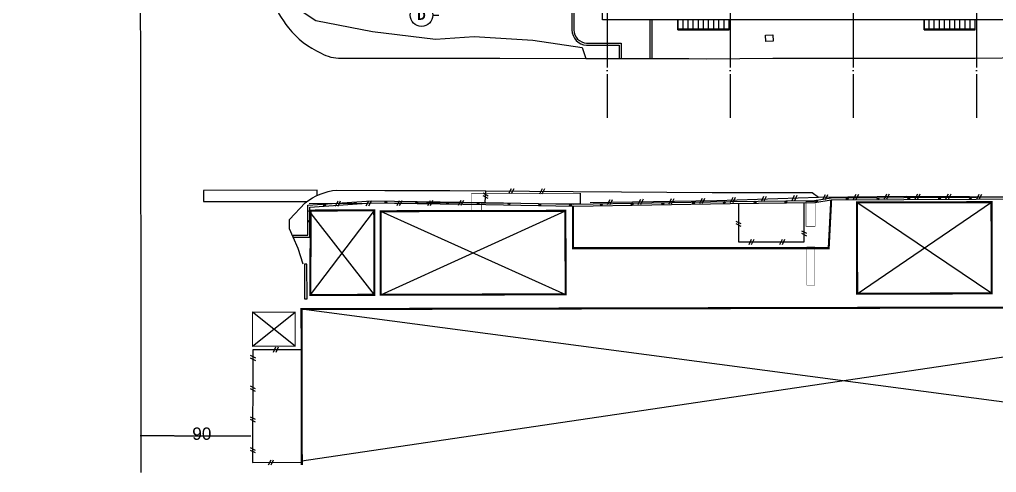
# Model space of a CAD drawing. Header units: millimetres. Extents: x 35877 to 194566, y 28254 to 153620.
# Drawn here: x 35908 to 131152, y 28254 to 72425 of the extents above; entities that cross this region are included whole.
import ezdxf
from ezdxf.enums import TextEntityAlignment as Align

# ---------------------------------------------------------------- set-up
doc = ezdxf.new("R2010")
doc.units = ezdxf.units.MM
doc.header["$LTSCALE"] = 300
doc.linetypes.add('CEN-GAUN', pattern=[32.2, 30, -1, 0.2, -1])
doc.linetypes.add('XR-현황측량도$0$DASHED2', pattern=[0.375, 0.25, -0.125])
for name, color, linetype in [('BA', 9, 'Continuous'), ('CEN', 15, 'CEN-GAUN'), ('ELE-7', 7, 'Continuous'), ('HAT', 8, 'Continuous'), ('XR-PLAN$0$ELE-8', 8, 'Continuous'), ('XR-현황측량도$0$조경석해치(8)', 8, 'Continuous'), ('XR-현황측량도$0$콘크리트수로(5)', 8, 'Continuous')]:
    doc.layers.add(name, color=color, linetype=linetype)
doc.styles.add('XR-PLAN$0$스타일2', font='malgunbd.ttf')
doc.styles.add('XR-현황측량도$0$Arial_4', font='arial.ttf')
pattern_1 = [(90, (126592.45, 70907.36), (-500, 3e-14), [])]

# ---------------------------------------------------------------- blocks, each defined once
blk = doc.blocks.new('XR-현황측량도$0$P')
at = {"layer": 'BA', "linetype": 'Continuous'}
for points in [[(-0.25, -0.25), (0, 0.25)], [(0, -0.25), (0.25, 0.25)]]:
    blk.add_lwpolyline(points, dxfattribs=at)
blk = doc.blocks.new('XR-현황측량도$0$I1')
at = {"layer": 'BA'}
blk.add_hatch(color=256, dxfattribs=at).paths.add_polyline_path([(0.085, 0, 1), (-0.084, 0, 1)])
blk.add_circle((0, 0), 0.0846, dxfattribs=at)
blk = doc.blocks.new('XR-PLAN$0$1')
blk.add_line((0, 600), (0, 0))
blk.add_circle((0, 1700), 1100)
at = {"style": 'XR-PLAN$0$스타일2'}
blk.add_attdef('X', text='', height=900, dxfattribs=at).set_placement((0, 1700), align=Align.MIDDLE)

msp = doc.modelspace()

# ---------------------------------------------------------------- hatches: boundary and pattern name
at = {"layer": 'HAT'}
h = msp.add_hatch(dxfattribs=at)
h.set_pattern_fill('_USER', color=256, scale=500, angle=90, pattern_type=0)
h.set_pattern_definition(pattern_1)
h.paths.add_polyline_path([(100092.4, 71407.4), (105092.4, 71407.4), (105092.4, 72407.4), (100092.4, 72407.4)])
h = msp.add_hatch(dxfattribs=at)
h.set_pattern_fill('_USER', color=256, scale=500, angle=90, pattern_type=0)
h.set_pattern_definition(pattern_1)
h.paths.add_polyline_path([(124092.4, 71407.4), (129092.4, 71407.4), (129092.4, 72407.4), (124092.4, 72407.4)])

# ---------------------------------------------------------------- linework, layer by layer
at = {"layer": 'BA'}
for p, q in [((89757.4, 117777.4), (89757.4, 71425.6)), ((89957.4, 117777.4), (89957.4, 71425.6)), ((97357.4, 72407.5), (97357.4, 68625.4)), ((97557.4, 72407.5), (97557.4, 68625.4)), ((94357.4, 69927.4), (94357.4, 68625.4)), ((94557.4, 70127.1), (94557.4, 68625.4))]:
    msp.add_line(p, q, dxfattribs=at)
for points in [[(35907.9, 153620.4), (41000.7, 151627.8, -0.2301003), (46479.4, 146490.8), (47296.4, 142974.3), (47556.6, 139310.3), (47556.6, 131725.5), (47578.8, 120389.2), (47609.6, 97976.9), (47676, 78865.7), (47697.4, 63880.8), (47748.1, 42935.1), (47748.1, 28254.2)], [(60423.1, 92218.9), (59592.8, 92245.5), (59592.8, 89542.7), (59393.4, 88686.1), (59587.5, 83410.5), (59602.9, 79586), (59689.1, 77332.7, 0.065565), (60464.8, 74500.9, 0.0690645), (62130.8, 71607.3, 0.1138141), (65298.7, 69149.4, 0.1339401), (67277.3, 68651.3), (68252.6, 68651.4), (74010.2, 68650.4), (82732.3, 68649.9), (91130, 68625.7), (101169.3, 68625.2), (102922.4, 68578.7), (109340.9, 68666.7), (117209.2, 68647.7), (125871.9, 68641.3), (129064.8, 68655.1), (136970.9, 68746.4)], [(63565.1, 48582.9), (63068.8, 50107.9), (62575.5, 51190.9), (62228.5, 52000.8), (62217.6, 52924), (63761.1, 54547.7, -0.1447188), (66835.9, 55800), (71507, 55766.3), (77852.9, 55751), (81375.8, 55717.7), (89876.9, 55663.6), (94607, 55621.5), (103423.2, 55566.4), (113186.1, 55556.2), (113809.3, 55116.1)]]:
    msp.add_lwpolyline(points, format="xyb", dxfattribs=at)
for points in [[(142692.4, 72407.4), (92757.4, 72407.4), (92757.4, 116277.4), (142692.4, 116277.4)], [(91185.5, 69927.4), (94357.4, 69927.4)], [(91195.1, 70127.1), (94557.4, 70127.1)], [(64935.1, 55277.1), (64934, 55782.8), (53852.5, 55758.1), (53855, 54663.3), (63940.9, 54685.8)], [(62575, 51390.9), (64019.3, 51394.1), (64012.8, 54313.4), (70232.3, 54739.9), (81363.3, 54591.6), (89908, 54413.1), (105192, 54689.8), (113419.6, 54791.4), (115023.1, 55047), (136251.4, 55130.3), (160755.4, 55330.6), (167522.1, 51863.3)], [(64150.9, 54473.3), (81319.1, 54574), (81375.8, 55717.7), (89876.9, 55663.6)], [(90609.2, 54478.4), (90609.2, 55478.4)], [(91544.4, 54595.8), (103892.1, 54783.5), (113809.3, 55116.1), (122381.5, 55194.6), (134712.8, 55129.4), (148278.6, 55312.9), (161110.6, 55498.4), (167576.3, 51979.9)], [(62575.5, 51190.9), (64219.7, 51194.6), (64213.2, 54126.7), (70237.8, 54539.8), (81359.9, 54391.6), (89907.8, 54213), (105195.1, 54489.9), (113436.7, 54591.6), (115039.4, 54847), (136252.6, 54930.4), (160707.9, 55130.2), (167430.9, 51685.3)], [(112384.4, 54578.6), (112384.4, 50715), (106027.5, 50715), (106027.5, 54500.1)], [(130686.8, 45718.3), (117554.2, 54588)], [(117574, 45689), (130666.9, 54617.3)], [(70502, 45578.5), (64111.7, 53797.8)], [(70483.6, 53812), (64251, 45564.6)], [(71104.9, 53730.6), (89145.7, 45625.5)], [(71123.1, 45585.3), (89141.4, 53781.1)], [(62575.5, 51190.9), (62575, 51390.9)], [(62773.3, 40569.4), (58617, 43891.6)], [(58624.5, 40560.1), (62765.9, 43900.9)], [(164792.9, 30758.3), (63395.8, 44186)], [(63428.9, 29386.4), (164762.4, 44412.4)], [(63404.7, 40221.5), (58653.3, 40210.9), (58626.7, 29239.5), (63429.2, 29250.2)]]:
    msp.add_lwpolyline(points, dxfattribs=at)
at = {"layer": 'BA', "linetype": 'XR-현황측량도$0$DASHED2', "ltscale": 3, "const_width": 50}
for points in [[(90609.2, 55478.4), (79967.1, 55478.4), (79967.1, 53750.4)], [(90609.2, 54478.4), (80967.1, 54478.4), (80967.1, 53752.6)]]:
    msp.add_lwpolyline(points, dxfattribs=at)
at = {"layer": 'BA', "const_width": 200}
for points in [[(89857.6, 54214.1), (89857.6, 50130.1), (114795.9, 50130.1), (115039.4, 54847)], [(63429.8, 28981.6), (63395.8, 44186), (164762.4, 44412.4), (164796.4, 29207.9)]]:
    msp.add_lwpolyline(points, dxfattribs=at)
at = {"layer": 'BA', "linetype": 'XR-현황측량도$0$DASHED2', "ltscale": 3, "const_width": 50}
for points in [[(113482.7, 52251.2), (112584.9, 52251.2), (112584.9, 54667.6), (113482.7, 54667.6)], [(113449.1, 50235.1), (112659.6, 50235.1), (112659.6, 46524.3), (113449.1, 46524.3)]]:
    msp.add_lwpolyline(points, close=True, dxfattribs=at)
at = {"layer": 'BA'}
for points, const_width in [([(130686.8, 45718.3), (117574, 45689), (117554.2, 54588), (130666.9, 54617.3)], 200), ([(64251, 45564.6), (70502, 45578.5), (70483.6, 53812), (64298.9, 53798.2)], 200), ([(71104.9, 53730.6), (89127.5, 53770.8), (89145.7, 45625.5), (71123.1, 45585.3)], 200), ([(58617, 43891.6), (62765.9, 43900.9), (62773.3, 40569.4), (58624.5, 40560.1)], 100)]:
    msp.add_lwpolyline(points, close=True, dxfattribs=dict(at, const_width=const_width))
at = {"layer": 'BA', "elevation": 90000}
msp.add_lwpolyline([(47655.1, 31855.9), (47691.1, 31855.8), (47691.1, 31855.8), (47727.1, 31855.7), (47727.1, 31855.7), (47763.1, 31855.5), (47763.1, 31855.5), (47799.1, 31855.4), (47799.1, 31855.4), (47835.1, 31855.3), (47835.1, 31855.3), (47871.1, 31855.1), (47871.1, 31855.1), (47907.1, 31855), (47907.1, 31855), (47943.1, 31854.8), (47943.1, 31854.8), (47979.1, 31854.7), (47979.1, 31854.7), (48015.1, 31854.6), (48015.1, 31854.6), (48051, 31854.4), (48051, 31854.4), (48087, 31854.3), (48087, 31854.3), (48123, 31854.1), (48123, 31854.1), (48159, 31854), (48159, 31854), (48195, 31853.9), (48195, 31853.9), (48231, 31853.7), (48231, 31853.7), (48267, 31853.6), (48267, 31853.6), (48303, 31853.4), (48303, 31853.4), (48339, 31853.3), (48339, 31853.3), (48375, 31853.2), (48375, 31853.2), (48411, 31853), (48411, 31853), (48447, 31852.9), (48447, 31852.9), (48483, 31852.7), (48483, 31852.7), (48519, 31852.6), (48519, 31852.6), (48554.9, 31852.5), (48554.9, 31852.5), (48590.9, 31852.3), (48590.9, 31852.3), (48626.9, 31852.2), (48626.9, 31852.2), (48662.9, 31852), (48662.9, 31852), (48698.9, 31851.9), (48698.9, 31851.9), (48734.9, 31851.8), (48734.9, 31851.8), (48770.9, 31851.6), (48770.9, 31851.6), (48806.9, 31851.5), (48806.9, 31851.5), (48842.9, 31851.3), (48842.9, 31851.3), (48878.9, 31851.2), (48878.9, 31851.2), (48914.9, 31851.1), (48914.9, 31851.1), (48950.9, 31850.9), (48950.9, 31850.9), (48986.9, 31850.8), (48986.9, 31850.8), (49022.8, 31850.6), (49022.8, 31850.6), (49058.8, 31850.5), (49058.8, 31850.5), (49094.8, 31850.4), (49094.8, 31850.4), (49130.8, 31850.2), (49130.8, 31850.2), (49166.8, 31850.1), (49166.8, 31850.1), (49202.8, 31849.9), (49202.8, 31849.9), (49238.8, 31849.8), (49238.8, 31849.8), (49274.8, 31849.7), (49274.8, 31849.7), (49310.8, 31849.5), (49310.8, 31849.5), (49346.8, 31849.4), (49346.8, 31849.4), (49382.8, 31849.3), (49382.8, 31849.3), (49418.8, 31849.1), (49418.8, 31849.1), (49454.8, 31849), (49454.8, 31849), (49490.7, 31848.8), (49490.7, 31848.8), (49526.7, 31848.7), (49526.7, 31848.7), (49562.7, 31848.6), (49562.7, 31848.6), (49598.7, 31848.4), (49598.7, 31848.4), (49634.7, 31848.3), (49634.7, 31848.3), (49670.7, 31848.1), (49670.7, 31848.1), (49706.7, 31848), (49706.7, 31848), (49742.7, 31847.9), (49742.7, 31847.9), (49778.7, 31847.7), (49778.7, 31847.7), (49814.7, 31847.6), (49814.7, 31847.6), (49850.7, 31847.4), (49850.7, 31847.4), (49886.7, 31847.3), (49886.7, 31847.3), (49922.7, 31847.2), (49922.7, 31847.2), (49958.6, 31847), (49958.6, 31847), (49994.6, 31846.9), (49994.6, 31846.9), (50030.6, 31846.7), (50030.6, 31846.7), (50066.6, 31846.6), (50066.6, 31846.6), (50102.6, 31846.5), (50102.6, 31846.5), (50138.6, 31846.3), (50138.6, 31846.3), (50174.6, 31846.2), (50174.6, 31846.2), (50210.6, 31846), (50210.6, 31846), (50246.6, 31845.9), (50246.6, 31845.9), (50282.6, 31845.8), (50282.6, 31845.8), (50318.6, 31845.6), (50318.6, 31845.6), (50354.6, 31845.5), (50354.6, 31845.5), (50390.6, 31845.3), (50390.6, 31845.3), (50426.6, 31845.2), (50426.6, 31845.2), (50462.5, 31845.1), (50462.5, 31845.1), (50498.5, 31844.9), (50498.5, 31844.9), (50534.5, 31844.8), (50534.5, 31844.8), (50570.5, 31844.6), (50570.5, 31844.6), (50606.5, 31844.5), (50606.5, 31844.5), (50642.5, 31844.4), (50642.5, 31844.4), (50678.5, 31844.2), (50678.5, 31844.2), (50714.5, 31844.1), (50714.5, 31844.1), (50750.5, 31844), (50750.5, 31844), (50786.5, 31843.8), (50786.5, 31843.8), (50822.5, 31843.7), (50822.5, 31843.7), (50858.5, 31843.5), (50858.5, 31843.5), (50894.5, 31843.4), (50894.5, 31843.4), (50930.4, 31843.3), (50930.4, 31843.3), (50966.4, 31843.1), (50966.4, 31843.1), (51002.4, 31843), (51002.4, 31843), (51038.4, 31842.8), (51038.4, 31842.8), (51074.4, 31842.7), (51074.4, 31842.7), (51110.4, 31842.6), (51110.4, 31842.6), (51146.4, 31842.4), (51146.4, 31842.4), (51182.4, 31842.3), (51182.4, 31842.3), (51218.4, 31842.1), (51218.4, 31842.1), (51254.4, 31842), (51254.4, 31842), (51290.4, 31841.9), (51290.4, 31841.9), (51326.4, 31841.7), (51326.4, 31841.7), (51362.4, 31841.6), (51362.4, 31841.6), (51398.3, 31841.4), (51398.3, 31841.4), (51434.3, 31841.3), (51434.3, 31841.3), (51470.3, 31841.2), (51470.3, 31841.2), (51506.3, 31841), (51506.3, 31841), (51542.3, 31840.9), (51542.3, 31840.9), (51578.3, 31840.7), (51578.3, 31840.7), (51614.3, 31840.6), (51614.3, 31840.6), (51650.3, 31840.5), (51650.3, 31840.5), (51686.3, 31840.3), (51686.3, 31840.3), (51722.3, 31840.2), (51722.3, 31840.2), (51758.3, 31840), (51758.3, 31840), (51794.3, 31839.9), (51794.3, 31839.9), (51830.3, 31839.8), (51830.3, 31839.8), (51866.2, 31839.6), (51866.2, 31839.6), (51902.2, 31839.5), (51902.2, 31839.5), (51938.2, 31839.3), (51938.2, 31839.3), (51974.2, 31839.2), (51974.2, 31839.2), (52010.2, 31839.1), (52010.2, 31839.1), (52046.2, 31838.9), (52046.2, 31838.9), (52082.2, 31838.8), (52082.2, 31838.8), (52118.2, 31838.7), (52118.2, 31838.7), (52154.2, 31838.5), (52154.2, 31838.5), (52190.2, 31838.4), (52190.2, 31838.4), (52226.2, 31838.2), (52226.2, 31838.2), (52262.2, 31838.1), (52262.2, 31838.1), (52298.2, 31838), (52298.2, 31838), (52334.2, 31837.8), (52334.2, 31837.8), (52370.1, 31837.7), (52370.1, 31837.7), (52406.1, 31837.5), (52406.1, 31837.5), (52442.1, 31837.4), (52442.1, 31837.4), (52478.1, 31837.3), (52478.1, 31837.3), (52514.1, 31837.1), (52514.1, 31837.1), (52550.1, 31837), (52550.1, 31837), (52586.1, 31836.8), (52586.1, 31836.8), (52622.1, 31836.7), (52622.1, 31836.7), (52658.1, 31836.6), (52658.1, 31836.6), (52694.1, 31836.4), (52694.1, 31836.4), (52730.1, 31836.3), (52730.1, 31836.3), (52766.1, 31836.1), (52766.1, 31836.1), (52802.1, 31836), (52802.1, 31836), (52838, 31835.9), (52838, 31835.9), (52874, 31835.7), (52874, 31835.7), (52910, 31835.6), (52910, 31835.6), (52946, 31835.4), (52946, 31835.4), (52982, 31835.3), (52982, 31835.3), (53018, 31835.2), (53018, 31835.2), (53054, 31835), (53054, 31835), (53090, 31834.9), (53090, 31834.9), (53126, 31834.7), (53126, 31834.7), (53162, 31834.6), (53162, 31834.6), (53198, 31834.5), (53198, 31834.5), (53234, 31834.3), (53234, 31834.3), (53270, 31834.2), (53270, 31834.2), (53305.9, 31834), (53305.9, 31834), (53341.9, 31833.9), (53341.9, 31833.9), (53377.9, 31833.8), (53377.9, 31833.8), (53413.9, 31833.6), (53413.9, 31833.6), (53449.9, 31833.5), (53449.9, 31833.5), (53485.9, 31833.3), (53485.9, 31833.3), (53521.9, 31833.2), (53521.9, 31833.2), (53557.9, 31833.1), (53557.9, 31833.1), (53593.9, 31832.9), (53593.9, 31832.9), (53629.9, 31832.8), (53629.9, 31832.8), (53665.9, 31832.7), (53665.9, 31832.7), (53701.9, 31832.5), (53701.9, 31832.5), (53737.9, 31832.4), (53737.9, 31832.4), (53773.8, 31832.2), (53773.8, 31832.2), (53809.8, 31832.1), (53809.8, 31832.1), (53845.8, 31832), (53845.8, 31832), (53881.8, 31831.8), (53881.8, 31831.8), (53917.8, 31831.7), (53917.8, 31831.7), (53953.8, 31831.5), (53953.8, 31831.5), (53989.8, 31831.4), (53989.8, 31831.4), (54025.8, 31831.3), (54025.8, 31831.3), (54061.8, 31831.1), (54061.8, 31831.1), (54097.8, 31831), (54097.8, 31831), (54133.8, 31830.8), (54133.8, 31830.8), (54169.8, 31830.7), (54169.8, 31830.7), (54205.8, 31830.6), (54205.8, 31830.6), (54241.8, 31830.4), (54241.8, 31830.4), (54277.7, 31830.3), (54277.7, 31830.3), (54313.7, 31830.1), (54313.7, 31830.1), (54349.7, 31830), (54349.7, 31830), (54385.7, 31829.9), (54385.7, 31829.9), (54421.7, 31829.7), (54421.7, 31829.7), (54457.7, 31829.6), (54457.7, 31829.6), (54493.7, 31829.4), (54493.7, 31829.4), (54529.7, 31829.3), (54529.7, 31829.3), (54565.7, 31829.2), (54565.7, 31829.2), (54601.7, 31829), (54601.7, 31829), (54637.7, 31828.9), (54637.7, 31828.9), (54673.7, 31828.7), (54673.7, 31828.7), (54709.7, 31828.6), (54709.7, 31828.6), (54745.6, 31828.5), (54745.6, 31828.5), (54781.6, 31828.3), (54781.6, 31828.3), (54817.6, 31828.2), (54817.6, 31828.2), (54853.6, 31828), (54853.6, 31828), (54889.6, 31827.9), (54889.6, 31827.9), (54925.6, 31827.8), (54925.6, 31827.8), (54961.6, 31827.6), (54961.6, 31827.6), (54997.6, 31827.5), (54997.6, 31827.5), (55033.6, 31827.4), (55033.6, 31827.4), (55069.6, 31827.2), (55069.6, 31827.2), (55105.6, 31827.1), (55105.6, 31827.1), (55141.6, 31826.9), (55141.6, 31826.9), (55177.6, 31826.8), (55177.6, 31826.8), (55213.5, 31826.7), (55213.5, 31826.7), (55249.5, 31826.5), (55249.5, 31826.5), (55285.5, 31826.4), (55285.5, 31826.4), (55321.5, 31826.2), (55321.5, 31826.2), (55357.5, 31826.1), (55357.5, 31826.1), (55393.5, 31826), (55393.5, 31826), (55429.5, 31825.8), (55429.5, 31825.8), (55465.5, 31825.7), (55465.5, 31825.7), (55501.5, 31825.5), (55501.5, 31825.5), (55537.5, 31825.4), (55537.5, 31825.4), (55573.5, 31825.3), (55573.5, 31825.3), (55609.5, 31825.1), (55609.5, 31825.1), (55645.5, 31825), (55645.5, 31825), (55681.4, 31824.8), (55681.4, 31824.8), (55717.4, 31824.7), (55717.4, 31824.7), (55753.4, 31824.6), (55753.4, 31824.6), (55789.4, 31824.4), (55789.4, 31824.4), (55825.4, 31824.3), (55825.4, 31824.3), (55861.4, 31824.1), (55861.4, 31824.1), (55897.4, 31824), (55897.4, 31824), (55933.4, 31823.9), (55933.4, 31823.9), (55969.4, 31823.7), (55969.4, 31823.7), (56005.4, 31823.6), (56005.4, 31823.6), (56041.4, 31823.4), (56041.4, 31823.4), (56077.4, 31823.3), (56077.4, 31823.3), (56113.4, 31823.2), (56113.4, 31823.2), (56149.4, 31823), (56149.4, 31823), (56185.3, 31822.9), (56185.3, 31822.9), (56221.3, 31822.7), (56221.3, 31822.7), (56257.3, 31822.6), (56257.3, 31822.6), (56293.3, 31822.5), (56293.3, 31822.5), (56329.3, 31822.3), (56329.3, 31822.3), (56365.3, 31822.2), (56365.3, 31822.2), (56401.3, 31822.1), (56401.3, 31822.1), (56437.3, 31821.9), (56437.3, 31821.9), (56473.3, 31821.8), (56473.3, 31821.8), (56509.3, 31821.6), (56509.3, 31821.6), (56545.3, 31821.5), (56545.3, 31821.5), (56581.3, 31821.4), (56581.3, 31821.4), (56617.3, 31821.2), (56617.3, 31821.2), (56653.2, 31821.1), (56653.2, 31821.1), (56689.2, 31820.9), (56689.2, 31820.9), (56725.2, 31820.8), (56725.2, 31820.8), (56761.2, 31820.7), (56761.2, 31820.7), (56797.2, 31820.5), (56797.2, 31820.5), (56833.2, 31820.4), (56833.2, 31820.4), (56869.2, 31820.2), (56869.2, 31820.2), (56905.2, 31820.1), (56905.2, 31820.1), (56941.2, 31820), (56941.2, 31820), (56977.2, 31819.8), (56977.2, 31819.8), (57013.2, 31819.7), (57013.2, 31819.7), (57049.2, 31819.5), (57049.2, 31819.5), (57085.2, 31819.4), (57085.2, 31819.4), (57121.1, 31819.3), (57121.1, 31819.3), (57157.1, 31819.1), (57157.1, 31819.1), (57193.1, 31819), (57193.1, 31819), (57229.1, 31818.8), (57229.1, 31818.8), (57265.1, 31818.7), (57265.1, 31818.7), (57301.1, 31818.6), (57301.1, 31818.6), (57337.1, 31818.4), (57337.1, 31818.4), (57373.1, 31818.3), (57373.1, 31818.3), (57409.1, 31818.1), (57409.1, 31818.1), (57445.1, 31818), (57445.1, 31818), (57481.1, 31817.9), (57481.1, 31817.9), (57517.1, 31817.7), (57517.1, 31817.7), (57553.1, 31817.6), (57553.1, 31817.6), (57589, 31817.4), (57589, 31817.4), (57625, 31817.3), (57625, 31817.3), (57661, 31817.2), (57661, 31817.2), (57697, 31817), (57697, 31817), (57733, 31816.9), (57733, 31816.9), (57769, 31816.7), (57769, 31816.7), (57805, 31816.6), (57805, 31816.6), (57841, 31816.5), (57841, 31816.5), (57877, 31816.3), (57877, 31816.3), (57913, 31816.2), (57913, 31816.2), (57949, 31816.1), (57949, 31816.1), (57985, 31815.9), (57985, 31815.9), (58021, 31815.8), (58021, 31815.8), (58057, 31815.6), (58057, 31815.6), (58092.9, 31815.5), (58092.9, 31815.5), (58128.9, 31815.4), (58128.9, 31815.4), (58164.9, 31815.2), (58164.9, 31815.2), (58200.9, 31815.1), (58200.9, 31815.1), (58236.9, 31814.9), (58236.9, 31814.9), (58272.9, 31814.8), (58272.9, 31814.8), (58308.9, 31814.7), (58308.9, 31814.7), (58344.9, 31814.5), (58344.9, 31814.5), (58380.9, 31814.4), (58380.9, 31814.4), (58416.9, 31814.2), (58416.9, 31814.2), (58452.9, 31814.1)], dxfattribs=at)
at = {"layer": 'BA'}
for radius, end in [(1500, 267.250784), (1300, 267.584341)]:
    msp.add_arc((91257.4, 71425.6), radius, 180, end, dxfattribs=at)
at = {"layer": 'CEN'}
for p, q in [((93192.4, 125042.4), (93192.4, 62842.4)), ((105192.4, 125042.4), (105192.4, 62842.4)), ((117192.4, 125042.4), (117192.4, 62842.4)), ((129192.4, 125042.4), (129192.4, 62842.4))]:
    msp.add_line(p, q, dxfattribs=at)
at = {"layer": 'ELE-7'}
for points in [[(100092.4, 72407.4), (100092.4, 71407.4), (105092.4, 71407.4), (105092.4, 72407.4)], [(124092.4, 72407.4), (124092.4, 71407.4), (129092.4, 71407.4), (129092.4, 72407.4)]]:
    msp.add_lwpolyline(points, dxfattribs=at)
at = {"layer": 'XR-PLAN$0$ELE-8'}
for points in [[(100092.4, 72407.4), (100092.4, 71507.4), (105092.4, 71507.4), (105092.4, 72407.4)], [(124092.4, 72407.4), (124092.4, 71507.4), (129092.4, 71507.4), (129092.4, 72407.4)]]:
    msp.add_lwpolyline(points, dxfattribs=at)
at = {"layer": 'XR-현황측량도$0$조경석해치(8)'}
msp.add_lwpolyline([(59587.5, 83410.5), (61135.4, 84617), (61699.8, 83758.9), (61072.1, 81217.6), (61433.2, 77276.8), (62008.8, 75171), (63353, 73268.2), (64802.7, 72332), (70315.1, 71264.2), (76447.2, 70522.4), (80229.1, 70784.3), (85947, 70423.8), (90754, 69697.7), (91130, 68625.7)], dxfattribs=at)
at = {"layer": 'XR-현황측량도$0$콘크리트수로(5)'}
for points in [[(109356.8, 70944.1), (109381.3, 70318.5), (108669.4, 70290.5), (108644.8, 70916.1)], [(63686.3, 45184.8), (63941.2, 45185.4), (63933.6, 48583.7), (63678.7, 48583.1)]]:
    msp.add_lwpolyline(points, close=True, dxfattribs=at)

# ---------------------------------------------------------------- block references
at = {"layer": 'BA'}
ref = msp.add_blockref('XR-PLAN$0$1', (76792.4, 72842.4), dxfattribs=dict(at, rotation=90))
ref.add_attrib('X', 'D', dxfattribs={"layer": '0', "height": 900, "style": 'XR-PLAN$0$스타일2'}).set_placement((75092.4, 72842.4), align=Align.MIDDLE)
for name, p, xscale, yscale, zscale, rotation in [('XR-현황측량도$0$P', (81351.1, 55219.6), 999.9999999999998, 999.9999999999998, 999.9999999999998, 87.16354374236751), ('XR-현황측량도$0$P', (83877, 55701.8), 1000.000000000001, 1000.000000000001, 1000.000000000001, 359.635912343062), ('XR-현황측량도$0$P', (86877, 55682.7), 1000.000000000001, 1000.000000000001, 1000.000000000001, 359.635912343062), ('XR-현황측량도$0$P', (111476.1, 55037.8), 1000, 1000, 1000, 1.921141765822562), ('XR-현황측량도$0$P', (114474.8, 55122.2), 1000, 1000, 1000, 0.5249763128917615), ('XR-현황측량도$0$P', (117474.6, 55149.7), 1000, 1000, 1000, 0.5249763128917615), ('XR-현황측량도$0$P', (120474.5, 55177.2), 1000, 1000, 1000, 0.5249763128917615), ('XR-현황측량도$0$P', (123474.4, 55188.9), 999.9999999999993, 999.9999999999993, 999.9999999999993, 359.6967601361234), ('XR-현황측량도$0$P', (126474.4, 55173), 999.9999999999993, 999.9999999999993, 999.9999999999993, 359.6967601361234), ('XR-현황측량도$0$P', (129474.3, 55157.1), 999.9999999999993, 999.9999999999993, 999.9999999999993, 359.6967601361234), ('XR-현황측량도$0$I1', (65639.4, 54324.8), 1000, 1000, 1000, 3.922655500409367), ('XR-현황측량도$0$P', (66965.7, 54489.8), 999.9999999999998, 999.9999999999998, 999.9999999999998, 0.336058720916737), ('XR-현황측량도$0$I1', (68632.4, 54530), 1000, 1000, 1000, 3.922655500409367), ('XR-현황측량도$0$P', (69965.7, 54507.4), 999.9999999999998, 999.9999999999998, 999.9999999999998, 0.336058720916737), ('XR-현황측량도$0$I1', (71628.5, 54621.3), 1000.000000000001, 1000.000000000001, 1000.000000000001, 359.2366411719867), ('XR-현황측량도$0$P', (72965.6, 54525), 999.9999999999998, 999.9999999999998, 999.9999999999998, 0.336058720916737), ('XR-현황측량도$0$I1', (74628.2, 54581.3), 1000.000000000001, 1000.000000000001, 1000.000000000001, 359.2366411719867), ('XR-현황측량도$0$P', (75965.6, 54542.6), 999.9999999999998, 999.9999999999998, 999.9999999999998, 0.336058720916737), ('XR-현황측량도$0$I1', (77628, 54541.4), 1000.000000000001, 1000.000000000001, 1000.000000000001, 359.2366411719867), ('XR-현황측량도$0$P', (78965.5, 54560.2), 999.9999999999998, 999.9999999999998, 999.9999999999998, 0.336058720916737), ('XR-현황측량도$0$I1', (80627.7, 54501.4), 1000.000000000001, 1000.000000000001, 1000.000000000001, 359.2366411719867), ('XR-현황측량도$0$I1', (83627.1, 54444.3), 1000.000000000001, 1000.000000000001, 1000.000000000001, 358.8028845788314), ('XR-현황측량도$0$I1', (86626.5, 54381.6), 1000.000000000001, 1000.000000000001, 1000.000000000001, 358.8028845788314), ('XR-현황측량도$0$I1', (89625.8, 54318.9), 1000.000000000001, 1000.000000000001, 1000.000000000001, 358.8028845788314), ('XR-현황측량도$0$I1', (92625.3, 54362.3), 999.9999999999993, 999.9999999999993, 999.9999999999993, 1.037432250450437), ('XR-현황측량도$0$P', (93481.6, 54625.2), 1000, 1000, 1000, 0.8707388752052344), ('XR-현황측량도$0$I1', (95624.8, 54416.6), 999.9999999999993, 999.9999999999993, 999.9999999999993, 1.037432250450437), ('XR-현황측량도$0$P', (96481.2, 54670.8), 1000, 1000, 1000, 0.8707388752052344), ('XR-현황측량도$0$I1', (98624.3, 54470.9), 999.9999999999993, 999.9999999999993, 999.9999999999993, 1.037432250450437), ('XR-현황측량도$0$P', (99480.9, 54716.4), 1000, 1000, 1000, 0.8707388752052344), ('XR-현황측량도$0$I1', (101623.9, 54525.2), 999.9999999999993, 999.9999999999993, 999.9999999999993, 1.037432250450437), ('XR-현황측량도$0$P', (102480.5, 54762), 1000, 1000, 1000, 0.8707388752052344), ('XR-현황측량도$0$I1', (104623.4, 54579.5), 999.9999999999993, 999.9999999999993, 999.9999999999993, 1.037432250450437), ('XR-현황측량도$0$P', (105479.5, 54836.7), 1000, 1000, 1000, 1.921141765822562), ('XR-현황측량도$0$I1', (107623.1, 54619.8), 1000, 1000, 1000, 0.7073017454261744), ('XR-현황측량도$0$P', (108477.8, 54937.3), 1000, 1000, 1000, 1.921141765822562), ('XR-현황측량도$0$I1', (110622.9, 54656.9), 1000, 1000, 1000, 0.7073017454261744), ('XR-현황측량도$0$I1', (113620.2, 54722.1), 1000, 1000, 1000, 9.055946691517143), ('XR-현황측량도$0$I1', (116602.4, 54953.2), 1000, 1000, 1000, 0.2250239063509547), ('XR-현황측량도$0$I1', (119602.4, 54965), 1000, 1000, 1000, 0.2250239063509547), ('XR-현황측량도$0$I1', (122602.3, 54976.7), 1000, 1000, 1000, 0.2250239063509547), ('XR-현황측량도$0$I1', (125602.3, 54988.5), 1000, 1000, 1000, 0.2250239063509547), ('XR-현황측량도$0$I1', (128602.3, 55000.3), 1000, 1000, 1000, 0.2250239063509547), ('XR-현황측량도$0$I1', (64116.3, 52750.1), 999.9999999999994, 999.9999999999994, 999.9999999999994, 90.12792006043348), ('XR-현황측량도$0$P', (106027.5, 52494.5), 1000, 1000, 1000, 90), ('XR-현황측량도$0$P', (112384.4, 51578.6), 1000, 1000, 1000, 270), ('XR-현황측량도$0$P', (107248, 50715), 1000, 1000, 1000, 180), ('XR-현황측량도$0$P', (110248, 50715), 1000, 1000, 1000, 180), ('XR-현황측량도$0$P', (60879.3, 40215.9), 1000.000000000001, 1000.000000000001, 1000.000000000001, 180.1279200609846), ('XR-현황측량도$0$P', (58651.4, 39436.9), 1000, 1000, 1000, 269.8612695740015), ('XR-현황측량도$0$P', (58644.1, 36436.9), 1000, 1000, 1000, 269.8612695740015), ('XR-현황측량도$0$P', (58636.9, 33437), 1000, 1000, 1000, 269.8612695740015), ('XR-현황측량도$0$P', (58629.6, 30437), 1000, 1000, 1000, 269.8612695740015), ('XR-현황측량도$0$P', (60429.2, 29243.5), 1000, 1000, 1000, 0.127920061847074)]:
    msp.add_blockref(name, p, dxfattribs=dict(at, xscale=xscale, yscale=yscale, zscale=zscale, rotation=rotation))

# ---------------------------------------------------------------- texts
at = {"layer": 'BA', "style": 'XR-현황측량도$0$Arial_4'}
msp.add_text('90', height=1200, dxfattribs=at).set_placement((53678.6, 31438.8), align=Align.CENTER)

doc.saveas('drawing.dxf')
